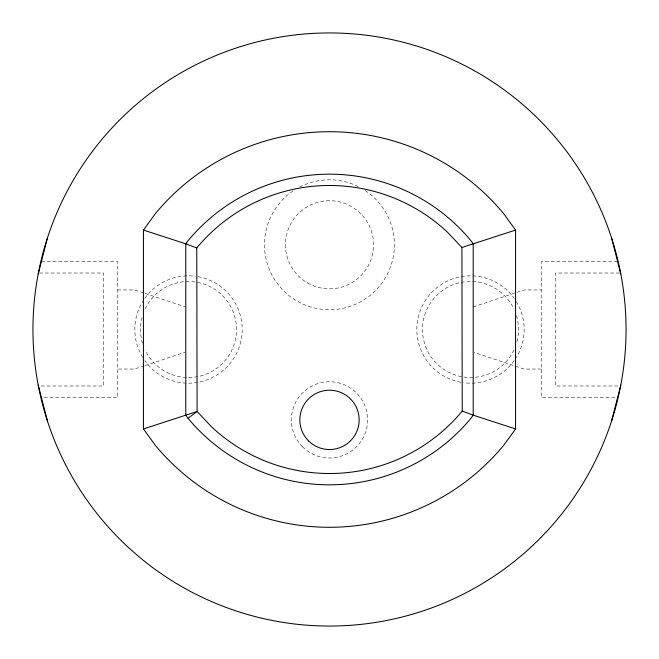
<?xml version="1.0" encoding="UTF-8"?>
<svg xmlns="http://www.w3.org/2000/svg" width="659" height="659" viewBox="0 0 659 659"><rect width="100%" height="100%" fill="white"/><g stroke="black" fill="none" stroke-linecap="round" stroke-linejoin="round"><path stroke-width="0.49" stroke-dasharray="3.29 2.47" d="M144.214 365.844L134.625 369.04L117.681 369.04M145.178 365.523L185.459 352.095M473.203 306.905L524.037 289.96L541.319 289.96M41.336 261.714L117.681 261.714L117.681 397.286L42.357 397.286M617.664 261.714L541.319 261.714L541.319 397.286L617.664 397.286M39.458 273.015L103.554 273.015L103.554 385.985L38.436 385.985M619.542 273.015L555.446 273.015L555.446 385.985L619.542 385.985M117.681 289.96L134.625 289.96L144.214 293.156M541.319 369.04L524.037 369.04L474.159 352.417M145.178 293.477L185.459 306.905M365.201 190.55A64.961 64.961 0 0 1 378.398 287.456A64.961 64.961 0 0 1 280.594 287.612A64.961 64.961 0 0 1 293.486 190.665M299.598 187.065A64.961 64.961 0 0 1 359.064 186.967M516.45 315.62A48.016 48.016 0 0 1 516.45 343.38M513.929 349.945A48.016 48.016 0 0 1 440.665 367.129A48.016 48.016 0 0 1 440.665 291.871A48.016 48.016 0 0 1 513.929 309.055M145.071 309.055A48.016 48.016 0 0 1 218.335 291.871A48.016 48.016 0 0 1 218.335 367.129A48.016 48.016 0 0 1 145.071 349.945M142.55 343.38A48.016 48.016 0 0 1 142.55 315.62M516.318 301.558A53.676 53.676 0 0 1 516.318 357.442M514.193 360.654A53.676 53.676 0 0 1 463.763 382.747M460.905 382.311A53.676 53.676 0 0 1 425.17 300.743A53.676 53.676 0 0 1 514.193 298.346M198.095 276.689A53.676 53.676 0 0 1 233.83 358.257A53.676 53.676 0 0 1 144.807 360.654M142.682 357.442A53.676 53.676 0 0 1 142.682 301.558M144.807 298.346A53.676 53.676 0 0 1 195.237 276.253M302.539 446.835A38.131 38.131 0 0 0 366.33 429.742A38.131 38.131 0 0 0 319.631 383.052A38.131 38.131 0 0 0 302.539 446.835M307.473 282.925A44.062 44.062 0 0 0 373.562 244.769A44.062 44.062 0 0 0 307.473 206.613A44.062 44.062 0 0 0 307.473 282.925"/><path stroke-width="0.99" d="M38.206 273.93L47.464 237.858M611.536 421.142L620.794 385.07M143.431 230.065L155.343 213.664A226.029 226.029 0 0 1 503.657 213.664L515.569 230.065L515.569 428.935L503.657 445.336A226.029 226.029 0 0 1 155.343 445.336L143.431 428.935L143.431 230.065L185.797 243.83L196.769 247.941A172.263 172.263 0 0 1 447.42 232.174L461.91 247.496L462.231 411.059L473.203 415.17L515.569 428.935M188.054 418.276A183.581 183.581 0 0 0 470.946 418.276L473.203 415.17L473.203 243.83L470.946 240.724A183.581 183.581 0 0 0 188.054 240.724L185.797 243.83L185.797 415.17L188.054 418.276L197.09 411.504L196.769 247.941M461.91 247.496L515.569 230.065M143.431 428.935L197.09 411.504L211.58 426.826A172.263 172.263 0 0 0 462.231 411.059M611.536 237.858L620.794 273.93M38.206 385.07L47.464 421.142M165.393 576.501A296.55 296.55 0 0 0 625.465 348.117A296.55 296.55 0 0 0 197.642 63.874A296.55 296.55 0 0 0 165.393 576.501M308.618 440.937A29.655 29.655 0 0 0 358.175 427.427A29.655 29.655 0 0 0 321.699 391.265A29.655 29.655 0 0 0 308.618 440.937"/></g></svg>
